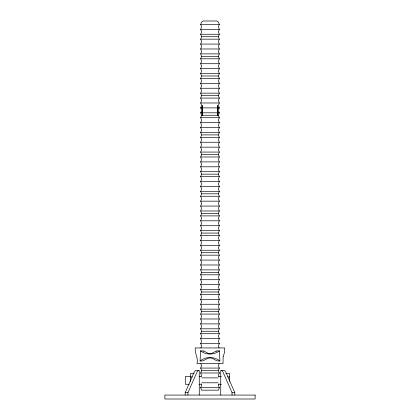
<?xml version="1.0" encoding="UTF-8"?>
<svg xmlns="http://www.w3.org/2000/svg" width="420" height="420" viewBox="0 0 420 420"><rect width="100%" height="100%" fill="white"/><g stroke="black" fill="none" stroke-linecap="round" stroke-linejoin="round"><path stroke-width="0.63" d="M202.64 115.253L202.64 110.345L201.642 107.893L202.64 105.436L202.64 115.253L201.642 112.802L202.64 110.345M202.64 109.967L202.64 105.808M217.361 109.967L217.361 105.808M217.361 110.717L217.361 115.253L218.358 112.802L217.361 110.345L218.358 107.893L217.361 105.436L217.361 115.253M200.855 347.944L201.653 345.98L200.655 343.529L201.653 341.072L200.655 338.62L201.653 336.163L200.655 333.711L201.653 331.254L200.655 328.802L201.653 326.345L200.655 323.894L201.653 321.437L200.655 318.98L201.653 316.528L200.655 314.071L201.653 311.619L200.655 309.162L201.653 306.71L200.655 304.253L201.653 301.802L200.655 299.344L201.653 296.893L200.655 294.436L201.653 291.984L200.655 289.527L201.653 287.075L200.655 284.618L201.653 282.161L200.655 279.709L201.653 277.252L200.655 274.801L201.653 272.344L200.655 269.892L201.653 267.435L200.655 264.983L201.653 262.526L200.655 260.075L201.653 257.618L200.655 255.166L201.653 252.709L200.655 250.257L201.653 247.8L200.655 245.343L201.653 242.891L200.655 240.434L201.653 237.983L200.655 235.526L201.653 233.074L200.655 230.617L201.653 228.165L200.655 225.708L201.653 223.256L200.655 220.799L201.653 218.347L200.655 215.891L201.653 213.439L200.655 210.982L201.653 208.525L200.655 206.073L201.653 203.616L200.655 201.164L201.653 198.707L200.655 196.256L201.653 193.798L200.655 191.347L201.653 188.89L200.655 186.438L201.653 183.981L200.655 181.529L201.653 179.072L200.655 176.621L201.653 174.163L200.655 171.707L201.653 169.255L200.655 166.798L201.653 164.346L200.655 161.889L201.653 159.437L200.655 156.98L201.653 154.528L200.655 152.072L201.653 149.62L200.655 147.163L201.653 144.711L200.655 142.254L201.653 139.802L200.655 137.345L201.653 134.894L200.655 132.436L201.653 129.98L200.655 127.528L201.653 125.071L200.655 122.619L201.653 120.162L200.655 117.71L201.653 115.253L200.655 112.802L201.653 110.345L200.655 107.893L201.653 105.436L200.655 102.984L201.653 100.527L200.655 98.075L201.653 95.618L200.655 93.161L201.653 90.71L200.655 88.252L201.653 85.801L200.655 83.344L201.653 80.892L200.655 78.435L201.653 75.983L200.655 73.526L201.653 71.075L200.655 68.617L201.653 66.166L200.655 63.709L201.653 61.257L200.655 58.8L201.653 56.343L200.655 53.891L201.653 51.434L200.655 48.983L201.653 46.526L200.655 44.074L201.653 41.617L200.655 39.165L201.653 36.708L200.655 34.256L201.653 31.799L200.655 29.348L201.653 26.89L200.655 24.439L201.653 21.982L203.128 21L216.872 21L218.347 21.982L219.345 24.439L218.347 26.89L219.345 29.348L218.347 31.799L219.345 34.256L218.347 36.708L219.345 39.165L218.347 41.617L219.345 44.074L218.347 46.526L219.345 48.983L218.347 51.434L219.345 53.891L218.347 56.343L219.345 58.8L218.347 61.257L219.345 63.709L218.347 66.166L219.345 68.617L218.347 71.075L219.345 73.526L218.347 75.983L219.345 78.435L218.347 80.892L219.345 83.344L218.347 85.801L219.345 88.252L218.347 90.71L219.345 93.161L218.347 95.618L219.345 98.075L218.347 100.527L219.345 102.984L218.347 105.436L219.345 107.893L218.347 110.345L219.345 112.802L218.347 115.253L219.345 117.71L218.347 120.162L219.345 122.619L218.347 125.071L219.345 127.528L218.347 129.98L219.345 132.436L218.347 134.894L219.345 137.345L218.347 139.802L219.345 142.254L218.347 144.711L219.345 147.163L218.347 149.62L219.345 152.072L218.347 154.528L219.345 156.98L218.347 159.437L219.345 161.889L218.347 164.346L219.345 166.798L218.347 169.255L219.345 171.707L218.347 174.163L219.345 176.621L218.347 179.072L219.345 181.529L218.347 183.981L219.345 186.438L218.347 188.89L219.345 191.347L218.347 193.798L219.345 196.256L218.347 198.707L219.345 201.164L218.347 203.616L219.345 206.073L218.347 208.525L219.345 210.982L218.347 213.439L219.345 215.891L218.347 218.347L219.345 220.799L218.347 223.256L219.345 225.708L218.347 228.165L219.345 230.617L218.347 233.074L219.345 235.526L218.347 237.983L219.345 240.434L218.347 242.891L219.345 245.343L218.347 247.8L219.345 250.257L218.347 252.709L219.345 255.166L218.347 257.618L219.345 260.075L218.347 262.526L219.345 264.983L218.347 267.435L219.345 269.892L218.347 272.344L219.345 274.801L218.347 277.252L219.345 279.709L218.347 282.161L219.345 284.618L218.347 287.075L219.345 289.527L218.347 291.984L219.345 294.436L218.347 296.893L219.345 299.344L218.347 301.802L219.345 304.253L218.347 306.71L219.345 309.162L218.347 311.619L219.345 314.071L218.347 316.528L219.345 318.98L218.347 321.437L219.345 323.894L218.347 326.345L219.345 328.802L218.347 331.254L219.345 333.711L218.347 336.163L219.345 338.62L218.347 341.072L219.345 343.529L218.347 345.98L219.146 347.944M201.054 376.908L201.653 375.438L200.655 372.981L201.653 370.529L200.655 368.072L201.653 365.62L200.855 363.657M218.946 383.78L218.347 385.256L219.345 387.707L218.347 390.164L201.653 390.164L200.655 387.707L201.653 385.256L201.054 383.78M219.146 363.657L218.347 365.62L219.345 368.072L218.347 370.529L219.345 372.981L218.347 375.438L218.946 376.908M185.178 395.073L185.178 392.616L194.229 372.046L195.337 370.529L199.264 370.529L199.264 395.073M187.955 395.073L187.955 392.616L197.006 372.046L197.783 370.933L198.671 370.529M216.206 351.01L211.475 353.593L210 353.708L208.53 353.593L203.794 351.01L200.534 350.837L200.12 360.99C203.947 361.783 206.414 357.893 210 357.893C213.586 357.893 216.053 361.783 219.881 360.99L219.466 350.837L216.206 351.01L216.206 351.335M219.466 350.837C214.09 355.147 205.91 355.142 200.534 350.837M200.12 360.99C205.727 356.401 214.274 356.396 219.881 360.99M200.655 24.439L219.345 24.439M200.655 29.348L219.345 29.348M200.655 34.256L219.345 34.256M201.653 36.708L218.347 36.708M200.655 39.165L219.345 39.165M200.655 44.074L219.345 44.074M200.655 48.983L219.345 48.983M200.655 53.891L219.345 53.891M201.653 56.343L218.347 56.343M200.655 58.8L219.345 58.8M200.655 63.709L219.345 63.709M200.655 68.617L219.345 68.617M200.655 73.526L219.345 73.526M201.653 75.983L218.347 75.983M200.655 78.435L219.345 78.435M200.655 83.344L219.345 83.344M200.655 88.252L219.345 88.252M200.655 93.161L219.345 93.161M201.653 95.618L218.347 95.618M200.655 98.075L219.345 98.075M200.655 102.984L219.345 102.984M200.655 107.893L201.642 107.893M202.634 107.893L217.366 107.893M218.358 107.893L219.345 107.893M200.655 112.802L201.642 112.802M202.634 112.802L217.366 112.802M218.358 112.802L219.345 112.802M201.653 115.253L218.347 115.253M200.655 117.71L219.345 117.71M200.655 122.619L219.345 122.619M200.655 127.528L219.345 127.528M200.655 132.436L219.345 132.436M201.653 134.894L218.347 134.894M200.655 137.345L219.345 137.345M200.655 142.254L219.345 142.254M200.655 147.163L219.345 147.163M200.655 152.072L219.345 152.072M201.653 154.528L218.347 154.528M200.655 156.98L219.345 156.98M200.655 161.889L219.345 161.889M200.655 166.798L219.345 166.798M200.655 171.707L219.345 171.707M201.653 174.163L218.347 174.163M200.655 176.621L219.345 176.621M200.655 181.529L219.345 181.529M200.655 186.438L219.345 186.438M200.655 191.347L219.345 191.347M201.653 193.798L218.347 193.798M200.655 196.256L219.345 196.256M200.655 201.164L219.345 201.164M200.655 206.073L219.345 206.073M200.655 210.982L219.345 210.982M201.653 213.439L218.347 213.439M200.655 215.891L219.345 215.891M200.655 220.799L219.345 220.799M200.655 225.708L219.345 225.708M200.655 230.617L219.345 230.617M201.653 233.074L218.347 233.074M200.655 235.526L219.345 235.526M200.655 240.434L219.345 240.434M200.655 245.343L219.345 245.343M200.655 250.257L219.345 250.257M201.653 252.709L218.347 252.709M200.655 255.166L219.345 255.166M200.655 260.075L219.345 260.075M200.655 264.983L219.345 264.983M200.655 269.892L219.345 269.892M201.653 272.344L218.347 272.344M200.655 274.801L219.345 274.801M200.655 279.709L219.345 279.709M200.655 284.618L219.345 284.618M200.655 289.527L219.345 289.527M201.653 291.984L218.347 291.984M200.655 294.436L219.345 294.436M200.655 299.344L219.345 299.344M200.655 304.253L219.345 304.253M200.655 309.162L219.345 309.162M201.653 311.619L218.347 311.619M200.655 314.071L219.345 314.071M200.655 318.98L219.345 318.98M200.655 323.894L219.345 323.894M200.655 328.802L219.345 328.802M201.653 331.254L218.347 331.254M200.655 333.711L219.345 333.711M200.655 338.62L219.345 338.62M200.655 343.529L219.345 343.529M200.655 368.072L219.345 368.072M201.653 370.529L218.347 370.529M200.655 372.981L219.345 372.981M194.108 373.475L190.428 373.475L190.428 381.455M225.892 373.475L229.572 373.475L229.572 381.292M190.628 376.42L185.393 376.42L185.393 384.274L189.32 384.274M199.138 376.42L201.101 376.42M218.773 376.42L221.393 376.42M190.428 376.913L192.266 376.913M227.734 376.913L229.572 376.913M201.905 377.89L218.096 377.89M201.905 382.798L218.096 382.798M199.138 384.274L201.101 384.274M218.773 384.274L221.393 384.274M200.655 387.707L219.345 387.707M185.178 392.616L187.955 392.616M221.329 370.529L222.217 370.933L222.994 372.046L232.045 392.616L234.822 392.616L234.822 395.073M234.822 392.616L225.771 372.046L224.663 370.529L220.736 370.529L220.736 395.073M203.794 351.01L203.794 351.382M232.045 392.616L232.045 395.073M223.115 356.753L223.01 363.657L196.991 363.657C198.555 358.087 194.539 353.383 195.274 347.944L224.726 347.944L224.621 352.149L223.115 356.753M255.124 395.073L164.876 395.073L164.876 399L255.124 399L255.124 395.073"/></g></svg>
